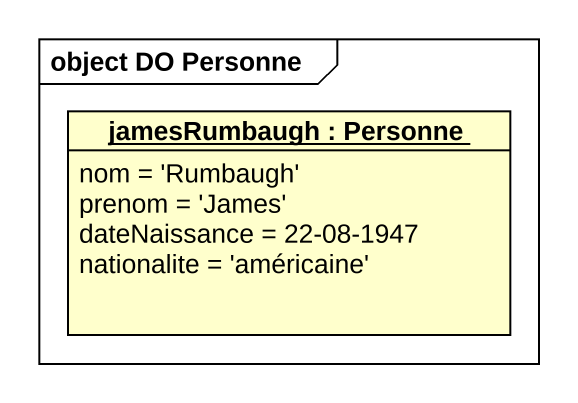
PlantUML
@startuml
mainframe object DO Personne
hide circle
hide empty members
object "jamesRumbaugh : Personne" as jamesRumbaugh {
  nom = 'Rumbaugh'
  prenom = 'James'
  dateNaissance = 22-08-1947
  nationalite = 'américaine'
}
@enduml
